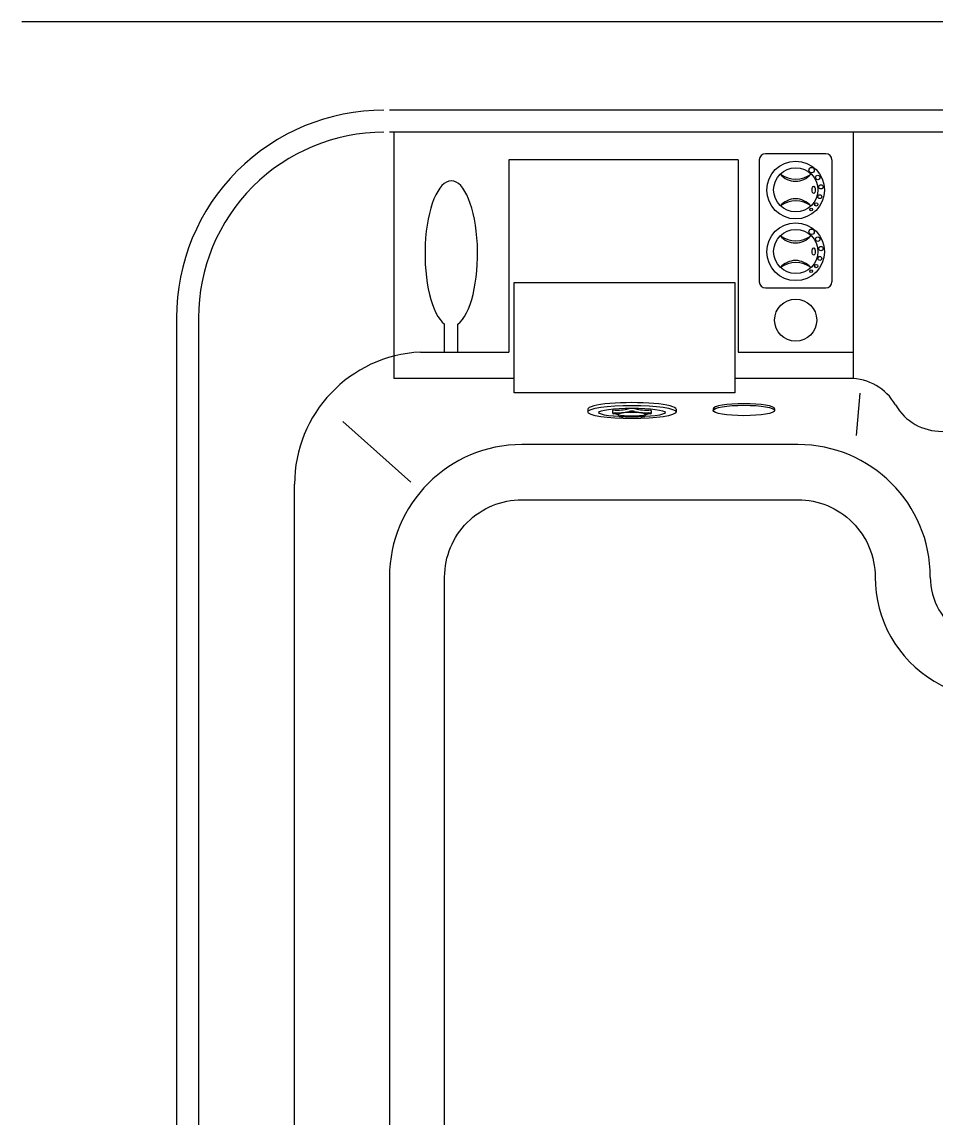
# Model space of a CAD drawing. Header units: millimetres. Extents: x 14433.32 to 14435.17, y 9240.44 to 9242.46.
# Drawn here: x 14433.319 to 14434.147, y 9241.471 to 9242.465 of the extents above; entities that cross this region are included whole.
import ezdxf

# ---------------------------------------------------------------- set-up
doc = ezdxf.new("R2010")
doc.units = ezdxf.units.MM
doc.header["$LTSCALE"] = 0.25
for name, color, linetype in [('ARQ-COZ', 2, 'Continuous'), ('ARQ-SAN', 2, 'Continuous'), ('CONTOR05', 4, 'Continuous'), ('LCOTA02', 1, 'Continuous')]:
    doc.layers.add(name, color=color, linetype=linetype)

# ---------------------------------------------------------------- blocks, each defined once
blk = doc.blocks.new('A$C1E5B20B9')
at = {"layer": 'LCOTA02'}
for p, q in [((12, 80), (17, 80)), ((14.56, 57.49), (19.56, 57.49)), ((14.56, 22.51), (20.02, 22.51)), ((12, 0), (17, 0))]:
    blk.add_line(p, q, dxfattribs=at)
for centre, major_axis, start_param, end_param in [((12, 40), (0, 40), 0, 3.141593), ((8.17, 58.96), (0, 19), 3.648269, 4.519872), ((14.56, 54.81), (0, 2.68), 6.283185, 7.661464), ((13.17, 58.96), (0, 19), 3.648269, 4.519872), ((19.56, 54.81), (0, 2.68), 5.533225, 7.661464), ((23.99, 70.67), (0, 19), 2.391632, 3.263235), ((24.78, 49.15), (0, 2.68), 4.276588, 6.404827), ((11.33, 40), (0, 2.68), 0.506677, 2.634916), ((16.33, 40), (0, 2.68), 0.506677, 2.634916), ((30.68, 40), (0, 19), 1.134995, 2.006598), ((8.17, 21.04), (0, 19), 4.904906, 5.776509), ((13.17, 21.04), (0, 19), 4.904906, 5.776509), ((24.78, 30.85), (0, 2.68), 3.019951, 5.14819), ((14.56, 25.19), (0, 2.68), 1.763314, 3.141593), ((19.56, 25.19), (0, 2.68), 1.763314, 3.891553), ((23.99, 9.33), (0, 19), 6.161543, 7.033146)]:
    blk.add_ellipse(centre, major_axis=major_axis, ratio=0.3, start_param=start_param, end_param=end_param, dxfattribs=at)
for centre, major_axis, ratio in [((17, 40), (0, 40), 0.3), ((18, 40), (0, 30), 0.266667), ((21, 40), (0, 12.5), 0.3)]:
    blk.add_ellipse(centre, major_axis=major_axis, ratio=ratio, dxfattribs=at)
blk = doc.blocks.new('A$C05FF093C')
at = {"layer": 'CONTOR05', "xscale": 0.5, "zscale": 0.5}
blk.add_blockref('A$C1E5B20B9', (0, 0), dxfattribs=at)

msp = doc.modelspace()

# ---------------------------------------------------------------- linework, layer by layer
at = {"layer": 'ARQ-COZ'}
for p, q in [((14433.65577, 9242.36458), (14433.65577, 9242.14148)), ((14434.07176, 9242.36458), (14434.07176, 9242.14148)), ((14434.04705, 9242.34518), (14433.99248, 9242.34518)), ((14433.96777, 9242.33958), (14433.75976, 9242.33958)), ((14433.75976, 9242.33958), (14433.75976, 9242.16543)), ((14433.96777, 9242.33958), (14433.96777, 9242.16543)), ((14433.98686, 9242.22919), (14433.98686, 9242.33956)), ((14434.05268, 9242.33956), (14434.05268, 9242.22919)), ((14433.99248, 9242.22356), (14434.04705, 9242.22356)), ((14433.70177, 9242.16543), (14433.70177, 9242.19071)), ((14433.71377, 9242.16543), (14433.71377, 9242.19071)), ((14433.67976, 9242.16543), (14433.75976, 9242.16543)), ((14433.71377, 9242.16543), (14433.71396, 9242.16543)), ((14433.96777, 9242.16543), (14434.07176, 9242.16543)), ((14433.76477, 9242.14158), (14433.65577, 9242.14158)), ((14434.06863, 9242.14158), (14433.96477, 9242.14158)), ((14434.07789, 9242.12815), (14434.07469, 9242.0898)), ((14433.94511, 9242.11391), (14433.94511, 9242.11251)), ((14434.00073, 9242.1139), (14434.00073, 9242.1125)), ((14433.60958, 9242.10248), (14433.67107, 9242.04744)), ((14434.02177, 9242.08158), (14433.77177, 9242.08158)), ((14433.56576, 9241.03782), (14433.56576, 9242.04558)), ((14433.65177, 9241.96158), (14433.65177, 9241.06158))]:
    msp.add_line(p, q, dxfattribs=at)
for points in [[(14433.64677, 9242.38458, 0.414214), (14433.45877, 9242.19658), (14433.45877, 9240.70758, 0.414214), (14433.64677, 9240.51958), (14434.83577, 9240.51958, 0.414214), (14435.02377, 9240.70758), (14435.02377, 9242.19658, 0.414214), (14434.83577, 9242.38458), (14433.65177, 9242.38458)], [(14433.64677, 9242.36458, 0.414214), (14433.47877, 9242.19658), (14433.47877, 9240.70758, 0.414214), (14433.64677, 9240.53958), (14434.83577, 9240.53958, 0.414214), (14435.00377, 9240.70758), (14435.00377, 9242.19658, 0.414214), (14434.83577, 9242.36458), (14433.65177, 9242.36458)]]:
    msp.add_lwpolyline(points, format="xyb", dxfattribs=at)
msp.add_lwpolyline([(14433.76477, 9242.22838), (14433.96477, 9242.22838), (14433.96477, 9242.12838), (14433.76477, 9242.12838)], close=True, dxfattribs=at)
msp.add_lwpolyline([(14434.02177, 9242.03158, -0.414214), (14434.09177, 9241.96158, 0.567426), (14434.25389, 9241.86471, -0.235007), (14434.74546, 9241.89004, -0.302783), (14434.77377, 9241.84758), (14434.77377, 9241.50407, -0.345755), (14434.73561, 9241.4555, 0.785403), (14434.73561, 9241.34766, -0.345755), (14434.77377, 9241.29908), (14434.77377, 9240.94758, -0.414214), (14434.70377, 9240.87758), (14434.45377, 9240.87758, -0.414214), (14434.38377, 9240.94758, 0.567426), (14434.22164, 9241.04444, -0.235007), (14433.73008, 9241.01912, -0.302783), (14433.70177, 9241.06158), (14433.70177, 9241.96158, -0.414214), (14433.77177, 9242.03158)], format="xyb", close=True, dxfattribs=at)
for centre, radius in [((14434.01977, 9242.31225), 0.02619), ((14434.01984, 9242.31239), 0.02003), ((14434.03423, 9242.3303), 0.00246), ((14434.03978, 9242.32363), 0.00201), ((14434.04266, 9242.3151), 0.0019), ((14434.03841, 9242.29921), 0.00156), ((14434.0417, 9242.3062), 0.00176), ((14434.03385, 9242.29461), 0.00131), ((14434.01977, 9242.25635), 0.02619), ((14434.01984, 9242.2565), 0.02003), ((14434.03423, 9242.27441), 0.00246), ((14434.03978, 9242.26773), 0.00201), ((14434.04266, 9242.2592), 0.0019), ((14434.0417, 9242.2503), 0.00176), ((14434.03841, 9242.24331), 0.00156), ((14434.03385, 9242.23871), 0.00131), ((14434.01977, 9242.19435), 0.01905)]:
    msp.add_circle(centre, radius, dxfattribs=at)
for centre, radius, start, end in [((14433.99248, 9242.33956), 0.00563, 90, 180), ((14434.04705, 9242.33956), 0.00563, 0, 90), ((14434.01962, 9242.3386), 0.01836, 221.02444, 318.97556), ((14434.01984, 9242.34575), 0.0236, 233.82956, 306.17044), ((14434.01962, 9242.28589), 0.01836, 41.02444, 138.97556), ((14434.01984, 9242.27875), 0.0236, 53.82956, 126.17044), ((14434.01962, 9242.28271), 0.01836, 221.02444, 318.97556), ((14434.01984, 9242.28985), 0.0236, 233.82956, 306.17044), ((14434.01962, 9242.22999), 0.01836, 41.02444, 138.97556), ((14434.01984, 9242.22285), 0.0236, 53.82956, 126.17044), ((14433.99248, 9242.22919), 0.00563, 180, 270), ((14434.04705, 9242.22919), 0.00563, 270, 0), ((14433.68576, 9242.04558), 0.12, 92.86598, 180), ((14434.06863, 9242.09358), 0.048, 30, 90), ((14434.15176, 9242.14158), 0.048, 210, 331.59075), ((14433.77177, 9241.96158), 0.12, 90, 180), ((14434.02177, 9241.96158), 0.12, 0, 90), ((14434.20177, 9241.96158), 0.06, 180, 298.28686)]:
    msp.add_arc(centre, radius, start, end, dxfattribs=at)
for centre, major_axis, ratio, start_param, end_param in [((14433.70777, 9242.25458), (0, 0.066), 0.36067, 3.396397, 9.169974), ((14433.97292, 9242.11391), (-0.02781, 0.00001), 0.16998, 3.142154, 6.283746), ((14433.97292, 9242.11251), (-0.02781, 0.00001), 0.16998, 3.141593, 9.424778)]:
    msp.add_ellipse(centre, major_axis=major_axis, ratio=ratio, start_param=start_param, end_param=end_param, dxfattribs=at)
for centre in [(14434.03611, 9242.31236), (14434.03611, 9242.25647)]:
    msp.add_ellipse(centre, major_axis=(0, 0.00326), ratio=0.411765, dxfattribs=at)
at = {"layer": 'ARQ-SAN', "color": 2, "ltscale": 3}
msp.add_line((14435.16877, 9242.46458), (14433.31877, 9242.46458), dxfattribs=at)

# ---------------------------------------------------------------- block references
at = {"layer": 'ARQ-COZ', "xscale": 0.001000000000003638, "yscale": 0.001000000000003638, "zscale": 0.001, "rotation": 270}
msp.add_blockref('A$C05FF093C', (14433.83142, 9242.11961), dxfattribs=at)

doc.saveas('drawing.dxf')
